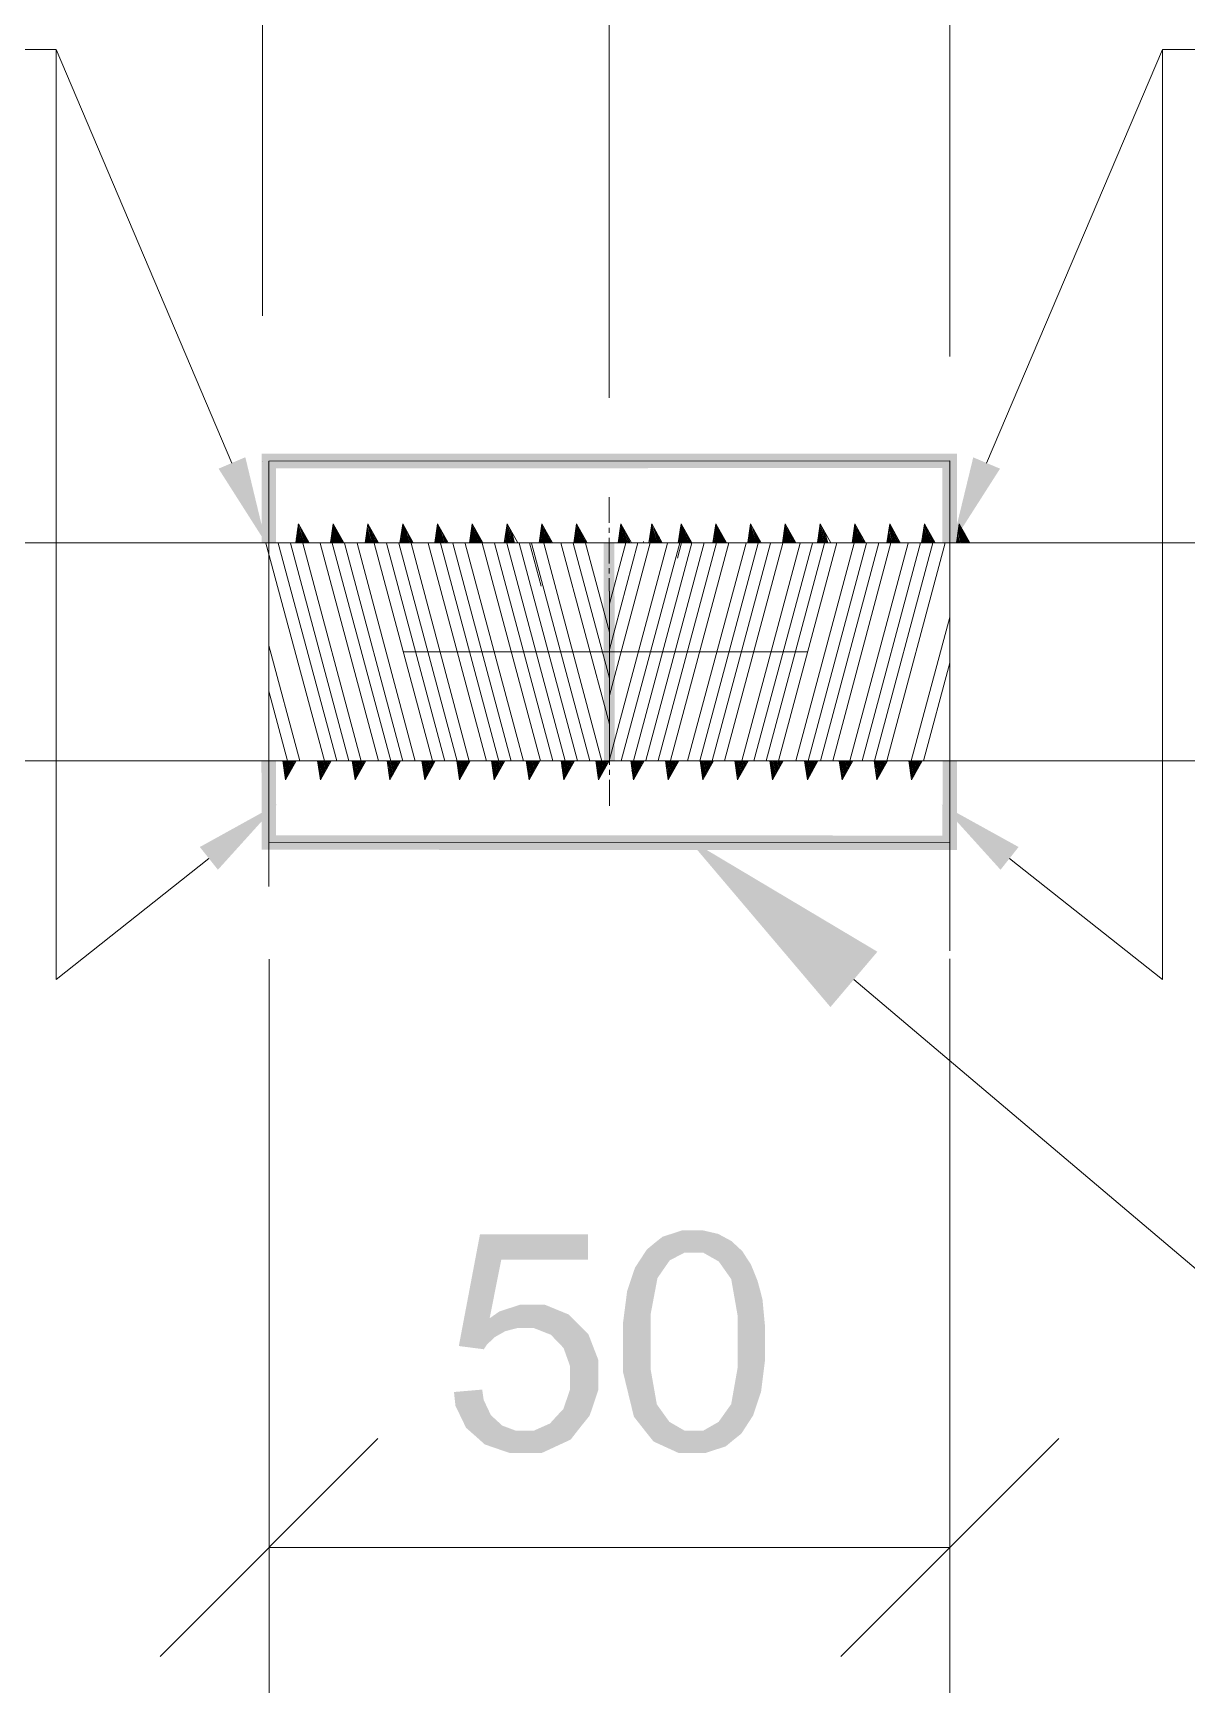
# Model space of a CAD drawing. Header units: millimetres. Extents: x 2 to 579, y 1 to 405.
# Drawn here: x 260.87 to 268.02, y 79.45 to 89.73 of the extents above; entities that cross this region are included whole.
import ezdxf

# ---------------------------------------------------------------- set-up
doc = ezdxf.new("R2010")
doc.units = ezdxf.units.MM
doc.linetypes.add('XKITLINE00', pattern=[0])
doc.layers.add('LinkedObject', color=7, linetype='Continuous', lineweight=0)

# ---------------------------------------------------------------- blocks, each defined once
blk = doc.blocks.new('*A4')
at = {"layer": 'LinkedObject'}
for color, points in [(4, [(266.591, 87.128), (262.372, 87.036), (262.282, 87.126)]), (4, [(266.501, 87.038), (262.372, 87.036), (266.591, 87.128)]), (4, [(266.591, 86.574), (266.501, 87.038), (266.591, 87.128)]), (6, [(262.015, 87.034), (262.181, 87.105), (262.309, 86.572)]), (4, [(262.282, 87.126), (262.372, 86.574), (262.282, 86.574)]), (4, [(262.372, 87.036), (262.372, 86.574), (262.282, 87.126)]), (4, [(266.501, 86.574), (266.501, 87.038), (266.591, 86.574)]), (6, [(266.692, 87.104), (266.858, 87.034), (266.563, 86.572)]), (4, [(264.401, 86.574), (264.471, 85.224), (264.404, 85.224)]), (4, [(264.468, 86.574), (264.471, 85.224), (264.401, 86.574)]), (4, [(262.281, 85.224), (262.372, 84.762), (262.282, 84.672)]), (4, [(262.371, 85.224), (262.372, 84.762), (262.281, 85.224)]), (4, [(266.501, 84.76), (266.502, 85.224), (266.591, 84.67)]), (4, [(266.591, 84.67), (266.502, 85.224), (266.592, 85.224)]), (6, [(262.011, 84.548), (261.899, 84.689), (262.378, 84.954)]), (6, [(266.973, 84.689), (266.861, 84.548), (266.494, 84.954)]), (4, [(262.372, 84.762), (266.501, 84.76), (262.282, 84.672)]), (4, [(262.282, 84.672), (266.501, 84.76), (266.591, 84.67)]), (1, [(266.098, 84.04), (265.807, 83.697), (264.922, 84.741)]), (7, [(264.888, 82.313), (264.903, 82.175), (264.766, 82.273)]), (7, [(264.961, 82.313), (264.903, 82.175), (264.888, 82.313)]), (7, [(264.903, 82.175), (264.961, 82.313), (264.96, 82.175)]), (7, [(264.961, 82.313), (265.018, 82.175), (264.96, 82.175)]), (7, [(265.111, 82.291), (264.961, 82.313), (265.016, 82.313)]), (7, [(265.152, 82.269), (264.961, 82.313), (265.111, 82.291)]), (7, [(265.115, 82.12), (264.961, 82.313), (265.152, 82.269)]), (7, [(265.018, 82.175), (264.961, 82.313), (265.115, 82.12)]), (7, [(263.767, 82.131), (263.504, 81.596), (263.635, 82.288)]), (7, [(264.305, 82.131), (263.635, 82.288), (264.305, 82.288)]), (7, [(263.767, 82.131), (263.635, 82.288), (264.305, 82.131)]), (7, [(264.669, 82.194), (264.777, 82.078), (264.596, 82.082)]), (7, [(264.811, 82.127), (264.669, 82.194), (264.717, 82.234)]), (7, [(264.777, 82.078), (264.669, 82.194), (264.811, 82.127)]), (7, [(264.766, 82.273), (264.903, 82.175), (264.717, 82.234)]), (7, [(264.717, 82.234), (264.903, 82.175), (264.811, 82.127)]), (7, [(265.152, 82.269), (265.153, 82.066), (265.115, 82.12)]), (7, [(265.193, 82.247), (265.153, 82.066), (265.152, 82.269)]), (7, [(265.261, 82.184), (265.153, 82.066), (265.193, 82.247)]), (7, [(263.695, 81.768), (263.504, 81.596), (263.767, 82.131)]), (7, [(265.287, 82.143), (265.153, 82.066), (265.261, 82.184)]), (7, [(265.287, 82.143), (265.192, 82.011), (265.153, 82.066)]), (7, [(265.314, 82.102), (265.192, 82.011), (265.287, 82.143)]), (7, [(265.355, 82.001), (265.192, 82.011), (265.314, 82.102)]), (7, [(264.735, 82.017), (264.522, 81.743), (264.571, 82.009)]), (7, [(264.692, 81.789), (264.522, 81.743), (264.735, 82.017)]), (7, [(264.571, 82.009), (264.522, 81.743), (264.547, 81.936)]), (7, [(264.596, 82.082), (264.777, 82.078), (264.571, 82.009)]), (7, [(264.571, 82.009), (264.777, 82.078), (264.735, 82.017)]), (7, [(265.371, 81.942), (265.231, 81.789), (265.192, 82.011)]), (7, [(265.371, 81.942), (265.192, 82.011), (265.355, 82.001)]), (7, [(265.386, 81.883), (265.231, 81.789), (265.371, 81.942)]), (7, [(265.401, 81.723), (265.231, 81.789), (265.386, 81.883)]), (7, [(263.883, 81.852), (263.695, 81.768), (263.755, 81.81)]), (7, [(263.865, 81.707), (263.695, 81.768), (263.883, 81.852)]), (7, [(263.865, 81.707), (263.883, 81.852), (263.905, 81.707)]), (7, [(263.905, 81.707), (263.883, 81.852), (263.97, 81.707)]), (7, [(263.949, 81.852), (263.97, 81.707), (263.883, 81.852)]), (7, [(264.186, 81.791), (263.949, 81.852), (264.037, 81.852)]), (7, [(264.074, 81.666), (263.949, 81.852), (264.186, 81.791)]), (7, [(263.97, 81.707), (263.949, 81.852), (264.074, 81.666)]), (7, [(264.074, 81.666), (264.186, 81.791), (264.114, 81.625)]), (7, [(264.114, 81.625), (264.186, 81.791), (264.153, 81.584)]), (7, [(264.247, 81.73), (264.153, 81.584), (264.186, 81.791)]), (7, [(264.522, 81.623), (264.692, 81.789), (264.692, 81.623)]), (7, [(264.522, 81.743), (264.692, 81.789), (264.522, 81.623)]), (7, [(265.401, 81.723), (265.231, 81.623), (265.231, 81.789)]), (7, [(263.504, 81.596), (263.695, 81.768), (263.792, 81.688)]), (7, [(263.76, 81.67), (263.504, 81.596), (263.792, 81.688)]), (7, [(263.792, 81.688), (263.695, 81.768), (263.865, 81.707)]), (7, [(264.153, 81.584), (264.247, 81.73), (264.193, 81.472)]), (7, [(264.193, 81.472), (264.247, 81.73), (264.368, 81.511)]), (7, [(264.368, 81.511), (264.247, 81.73), (264.307, 81.669)]), (7, [(265.401, 81.623), (265.231, 81.623), (265.401, 81.723)]), (7, [(263.728, 81.652), (263.504, 81.596), (263.76, 81.67)]), (7, [(263.678, 81.605), (263.504, 81.596), (263.728, 81.652)]), (7, [(263.504, 81.596), (263.678, 81.605), (263.659, 81.576)]), (7, [(264.692, 81.623), (264.522, 81.433), (264.522, 81.623)]), (7, [(264.692, 81.456), (264.522, 81.433), (264.692, 81.623)]), (7, [(265.401, 81.623), (265.231, 81.457), (265.231, 81.623)]), (7, [(265.401, 81.504), (265.231, 81.457), (265.401, 81.623)]), (7, [(264.193, 81.472), (264.368, 81.511), (264.193, 81.401)]), (7, [(264.193, 81.401), (264.368, 81.511), (264.193, 81.326)]), (7, [(264.368, 81.415), (264.193, 81.326), (264.368, 81.511)]), (7, [(265.192, 81.236), (265.401, 81.504), (265.352, 81.239)]), (7, [(265.231, 81.457), (265.401, 81.504), (265.192, 81.236)]), (7, [(265.352, 81.239), (265.401, 81.504), (265.377, 81.312)]), (7, [(264.152, 81.206), (264.368, 81.415), (264.261, 81.098)]), (7, [(264.193, 81.326), (264.368, 81.415), (264.152, 81.206)]), (7, [(264.261, 81.098), (264.368, 81.415), (264.315, 81.165)]), (7, [(264.315, 81.165), (264.368, 81.415), (264.368, 81.323)]), (7, [(264.692, 81.456), (264.655, 81.074), (264.522, 81.433)]), (7, [(264.522, 81.433), (264.655, 81.074), (264.589, 81.158)]), (7, [(264.731, 81.235), (264.655, 81.074), (264.692, 81.456)]), (7, [(263.658, 81.262), (263.474, 81.311), (263.649, 81.326)]), (7, [(263.474, 81.311), (263.607, 81.038), (263.483, 81.226)]), (7, [(263.658, 81.262), (263.607, 81.038), (263.474, 81.311)]), (7, [(263.483, 81.226), (263.607, 81.038), (263.549, 81.089)]), (7, [(263.703, 81.167), (263.607, 81.038), (263.658, 81.262)]), (7, [(263.607, 81.038), (263.703, 81.167), (263.665, 80.986)]), (7, [(263.738, 81.135), (263.665, 80.986), (263.703, 81.167)]), (7, [(264.11, 81.161), (264.261, 81.098), (264.069, 81.116)]), (7, [(264.152, 81.206), (264.261, 81.098), (264.11, 81.161)]), (7, [(264.655, 81.074), (264.731, 81.235), (264.77, 81.18)]), (7, [(264.809, 81.126), (264.655, 81.074), (264.77, 81.18)]), (7, [(265.153, 81.181), (265.255, 81.053), (265.114, 81.126)]), (7, [(265.352, 81.239), (265.153, 81.181), (265.192, 81.236)]), (7, [(265.328, 81.166), (265.153, 81.181), (265.352, 81.239)]), (7, [(265.255, 81.053), (265.153, 81.181), (265.328, 81.166)]), (7, [(263.773, 81.103), (263.665, 80.986), (263.738, 81.135)]), (7, [(263.773, 81.103), (263.907, 80.934), (263.665, 80.986)]), (7, [(263.858, 81.071), (263.907, 80.934), (263.773, 81.103)]), (7, [(263.908, 81.071), (263.907, 80.934), (263.858, 81.071)]), (7, [(263.907, 80.934), (264.261, 81.098), (264.02, 80.934)]), (7, [(263.968, 81.071), (264.261, 81.098), (263.907, 80.934)]), (7, [(263.968, 81.071), (263.907, 80.934), (263.908, 81.071)]), (7, [(264.069, 81.116), (264.261, 81.098), (263.968, 81.071)]), (7, [(264.02, 80.934), (264.261, 81.098), (264.197, 81.016)]), (7, [(264.809, 81.126), (264.961, 80.934), (264.655, 81.074)]), (7, [(264.655, 81.074), (264.961, 80.934), (264.711, 81.004)]), (7, [(264.904, 81.071), (264.961, 80.934), (264.809, 81.126)]), (7, [(264.961, 80.934), (264.904, 81.071), (264.961, 81.071)]), (7, [(264.961, 80.934), (265.018, 81.071), (265.035, 80.934)]), (7, [(265.018, 81.071), (264.961, 80.934), (264.961, 81.071)]), (7, [(265.206, 81.014), (265.018, 81.071), (265.114, 81.126)]), (7, [(265.158, 80.974), (265.018, 81.071), (265.206, 81.014)]), (7, [(265.035, 80.934), (265.018, 81.071), (265.158, 80.974)]), (7, [(265.114, 81.126), (265.255, 81.053), (265.206, 81.014)]), (7, [(263.665, 80.986), (263.907, 80.934), (263.816, 80.934)]), (7, [(264.711, 81.004), (264.961, 80.934), (264.864, 80.934)])]:
    blk.add_hatch(color=color, dxfattribs=at).paths.add_polyline_path(points, flags=17)
at = {"layer": 'LinkedObject', "color": 6, "linetype": 'XKITLINE00', "lineweight": 0}
for p, q in [((262.287, 87.981), (262.287, 96.661)), ((264.436, 87.474), (264.436, 96.661)), ((264.436, 87.758), (264.436, 96.661)), ((266.546, 87.729), (266.546, 96.661)), ((261.008, 89.633), (256.013, 89.633)), ((262.098, 87.069), (261.008, 89.633)), ((261.008, 83.867), (261.008, 89.633)), ((266.775, 87.069), (267.865, 89.632)), ((267.864, 83.867), (267.865, 89.632)), ((267.865, 89.632), (272.86, 89.632)), ((263.164, 85.899), (265.664, 85.899)), ((261.955, 84.618), (261.008, 83.867)), ((266.917, 84.618), (267.864, 83.867)), ((262.328, 83.994), (262.328, 79.447)), ((266.547, 83.996), (266.547, 79.447)), ((263.003, 81.022), (261.653, 79.672)), ((265.872, 79.672), (267.222, 81.022)), ((262.328, 80.347), (266.547, 80.347))]:
    blk.add_line(p, q, dxfattribs=at)
at = {"layer": 'LinkedObject', "color": 7, "linetype": 'XKITLINE00', "lineweight": 0}
for p, q in [((262.287, 87.081), (262.287, 87.081)), ((264.436, 86.858), (264.436, 86.858)), ((266.546, 86.829), (266.546, 86.829)), ((249.87, 86.574), (279.005, 86.574)), ((264.436, 86.574), (264.436, 86.574)), ((279.005, 85.224), (249.87, 85.224)), ((262.328, 84.894), (262.328, 84.894)), ((266.547, 84.896), (266.547, 84.896)), ((266.547, 80.347), (266.547, 80.347))]:
    blk.add_line(p, q, dxfattribs=at)
at = {"layer": 'LinkedObject', "color": 4, "linetype": 'XKITLINE00', "lineweight": 0}
for p, q in [((262.327, 87.081), (266.546, 87.083)), ((262.327, 86.574), (262.327, 87.081)), ((266.547, 86.574), (266.546, 87.083)), ((266.546, 87.083), (266.546, 84.046)), ((262.327, 86.934), (262.327, 84.445)), ((264.437, 86.196), (264.437, 85.224)), ((262.327, 85.224), (262.327, 84.717)), ((266.547, 85.225), (266.546, 84.715)), ((262.327, 84.717), (266.546, 84.715))]:
    blk.add_line(p, q, dxfattribs=at)
at = {"layer": 'LinkedObject', "color": 9, "linetype": 'XKITLINE00', "lineweight": 0}
for p, q in [((264.436, 86.698), (264.436, 86.858)), ((264.436, 86.636), (264.436, 86.667)), ((264.436, 86.448), (264.436, 86.605)), ((264.436, 86.446), (264.436, 86.574)), ((264.436, 86.386), (264.436, 86.417)), ((264.436, 86.384), (264.436, 86.415)), ((264.437, 86.196), (264.436, 86.352)), ((264.437, 86.198), (264.436, 86.355)), ((264.437, 86.136), (264.437, 86.167)), ((264.437, 86.134), (264.437, 86.165)), ((264.437, 85.948), (264.437, 86.105)), ((264.437, 85.946), (264.437, 86.102)), ((264.437, 85.886), (264.437, 85.917)), ((264.437, 85.884), (264.437, 85.915)), ((264.437, 85.698), (264.437, 85.855)), ((264.437, 85.696), (264.437, 85.852)), ((264.437, 85.636), (264.437, 85.667)), ((264.437, 85.634), (264.437, 85.665)), ((264.437, 85.448), (264.437, 85.605)), ((264.437, 85.446), (264.437, 85.602)), ((264.437, 85.386), (264.437, 85.417)), ((264.437, 85.384), (264.437, 85.415)), ((264.437, 85.198), (264.437, 85.355)), ((264.437, 85.224), (264.437, 85.352)), ((264.437, 85.136), (264.437, 85.167)), ((264.437, 84.945), (264.437, 85.105))]:
    blk.add_line(p, q, dxfattribs=at)
at = {"layer": 'LinkedObject', "color": 1, "linetype": 'XKITLINE00', "lineweight": 0}
for p, q in [((262.51, 86.692), (262.493, 86.574)), ((262.499, 86.618), (262.511, 86.574)), ((262.5, 86.625), (262.514, 86.574)), ((262.502, 86.639), (262.52, 86.574)), ((262.503, 86.647), (262.523, 86.574)), ((262.505, 86.661), (262.529, 86.574)), ((262.506, 86.668), (262.532, 86.574)), ((262.508, 86.683), (262.538, 86.574)), ((262.509, 86.69), (262.541, 86.574)), ((262.576, 86.574), (262.51, 86.692)), ((262.52, 86.674), (262.547, 86.574)), ((262.526, 86.664), (262.55, 86.574)), ((262.537, 86.643), (262.556, 86.574)), ((262.543, 86.632), (262.559, 86.574)), ((262.725, 86.692), (262.708, 86.574)), ((262.715, 86.618), (262.726, 86.574)), ((262.716, 86.625), (262.729, 86.574)), ((262.718, 86.64), (262.735, 86.574)), ((262.719, 86.647), (262.738, 86.574)), ((262.721, 86.662), (262.744, 86.574)), ((262.722, 86.669), (262.747, 86.574)), ((262.724, 86.683), (262.753, 86.574)), ((262.791, 86.574), (262.725, 86.692)), ((262.725, 86.69), (262.756, 86.574)), ((262.736, 86.673), (262.762, 86.574)), ((262.741, 86.663), (262.765, 86.574)), ((262.753, 86.642), (262.771, 86.574)), ((262.759, 86.632), (262.774, 86.574)), ((262.941, 86.692), (262.924, 86.574)), ((262.93, 86.618), (262.942, 86.574)), ((262.931, 86.626), (262.945, 86.574)), ((262.933, 86.64), (262.951, 86.574)), ((262.934, 86.647), (262.954, 86.574)), ((262.936, 86.662), (262.96, 86.574)), ((262.937, 86.669), (262.963, 86.574)), ((262.94, 86.684), (262.969, 86.574)), ((263.007, 86.574), (262.941, 86.692)), ((262.941, 86.691), (262.972, 86.574)), ((262.951, 86.673), (262.978, 86.574)), ((262.957, 86.663), (262.981, 86.574)), ((262.969, 86.642), (262.987, 86.574)), ((262.974, 86.632), (262.99, 86.574)), ((263.156, 86.692), (263.139, 86.574)), ((263.146, 86.619), (263.158, 86.574)), ((263.147, 86.626), (263.161, 86.574)), ((263.149, 86.64), (263.167, 86.574)), ((263.15, 86.648), (263.17, 86.574)), ((263.152, 86.662), (263.176, 86.574)), ((263.153, 86.669), (263.179, 86.574)), ((263.155, 86.684), (263.185, 86.574)), ((263.222, 86.574), (263.156, 86.692)), ((263.156, 86.691), (263.188, 86.574)), ((263.167, 86.673), (263.194, 86.574)), ((263.173, 86.662), (263.197, 86.574)), ((263.185, 86.641), (263.203, 86.574)), ((263.19, 86.631), (263.206, 86.574)), ((263.372, 86.692), (263.355, 86.574)), ((263.361, 86.619), (263.373, 86.574)), ((263.362, 86.626), (263.376, 86.574)), ((263.364, 86.641), (263.382, 86.574)), ((263.366, 86.648), (263.385, 86.574)), ((263.368, 86.662), (263.391, 86.574)), ((263.369, 86.67), (263.394, 86.574)), ((263.371, 86.684), (263.4, 86.574)), ((263.438, 86.574), (263.372, 86.692)), ((263.372, 86.691), (263.403, 86.574)), ((263.383, 86.672), (263.409, 86.574)), ((263.389, 86.662), (263.412, 86.574)), ((263.4, 86.641), (263.418, 86.574)), ((263.406, 86.631), (263.421, 86.574)), ((263.587, 86.692), (263.57, 86.574)), ((263.577, 86.619), (263.589, 86.574)), ((263.578, 86.627), (263.592, 86.574)), ((263.58, 86.641), (263.598, 86.574)), ((263.581, 86.648), (263.601, 86.574)), ((263.583, 86.663), (263.607, 86.574)), ((263.584, 86.67), (263.61, 86.574)), ((263.586, 86.684), (263.616, 86.574)), ((263.587, 86.692), (263.619, 86.574)), ((263.653, 86.574), (263.587, 86.692)), ((263.599, 86.672), (263.625, 86.574)), ((263.605, 86.661), (263.628, 86.574)), ((263.616, 86.641), (263.634, 86.574)), ((263.622, 86.63), (263.637, 86.574)), ((263.803, 86.692), (263.786, 86.574)), ((263.792, 86.62), (263.805, 86.574)), ((263.794, 86.627), (263.808, 86.574)), ((263.796, 86.641), (263.814, 86.574)), ((263.797, 86.649), (263.817, 86.574)), ((263.799, 86.663), (263.823, 86.574)), ((263.8, 86.67), (263.826, 86.574)), ((263.802, 86.685), (263.832, 86.574)), ((263.803, 86.692), (263.835, 86.574)), ((263.869, 86.574), (263.803, 86.692)), ((263.815, 86.671), (263.841, 86.574)), ((263.82, 86.661), (263.844, 86.574)), ((263.832, 86.64), (263.85, 86.574)), ((264.019, 86.692), (264.001, 86.574)), ((264.008, 86.617), (264.019, 86.574)), ((264.009, 86.624), (264.022, 86.574)), ((264.011, 86.639), (264.028, 86.574)), ((264.012, 86.646), (264.031, 86.574)), ((264.014, 86.661), (264.037, 86.574)), ((264.015, 86.668), (264.04, 86.574)), ((264.017, 86.682), (264.046, 86.574)), ((264.018, 86.69), (264.049, 86.574)), ((264.084, 86.574), (264.019, 86.692)), ((264.028, 86.675), (264.055, 86.574)), ((264.034, 86.664), (264.058, 86.574)), ((264.046, 86.644), (264.064, 86.574)), ((264.051, 86.633), (264.067, 86.574)), ((264.234, 86.692), (264.217, 86.574)), ((264.223, 86.617), (264.235, 86.574)), ((264.224, 86.625), (264.238, 86.574)), ((264.226, 86.639), (264.244, 86.574)), ((264.228, 86.646), (264.247, 86.574)), ((264.23, 86.661), (264.253, 86.574)), ((264.231, 86.668), (264.256, 86.574)), ((264.233, 86.683), (264.262, 86.574)), ((264.3, 86.574), (264.234, 86.692)), ((264.234, 86.69), (264.265, 86.574)), ((264.244, 86.674), (264.271, 86.574)), ((264.25, 86.664), (264.274, 86.574)), ((264.261, 86.643), (264.28, 86.574)), ((264.267, 86.633), (264.283, 86.574)), ((264.509, 86.692), (264.491, 86.574)), ((264.498, 86.618), (264.51, 86.574)), ((264.499, 86.625), (264.513, 86.574)), ((264.501, 86.639), (264.519, 86.574)), ((264.502, 86.647), (264.521, 86.574)), ((264.504, 86.661), (264.527, 86.574)), ((264.505, 86.668), (264.53, 86.574)), ((264.507, 86.683), (264.536, 86.574)), ((264.508, 86.69), (264.539, 86.574)), ((264.574, 86.574), (264.509, 86.692)), ((264.519, 86.674), (264.545, 86.574)), ((264.524, 86.663), (264.548, 86.574)), ((264.536, 86.643), (264.554, 86.574)), ((264.542, 86.632), (264.557, 86.574)), ((264.7, 86.692), (264.682, 86.574)), ((264.689, 86.618), (264.701, 86.574)), ((264.69, 86.625), (264.704, 86.574)), ((264.692, 86.64), (264.71, 86.574)), ((264.693, 86.647), (264.713, 86.574)), ((264.695, 86.661), (264.719, 86.574)), ((264.696, 86.669), (264.722, 86.574)), ((264.698, 86.683), (264.728, 86.574)), ((264.699, 86.69), (264.731, 86.574)), ((264.765, 86.574), (264.7, 86.692)), ((264.71, 86.673), (264.737, 86.574)), ((264.716, 86.663), (264.74, 86.574)), ((264.727, 86.642), (264.746, 86.574)), ((264.733, 86.632), (264.749, 86.574)), ((264.881, 86.692), (264.864, 86.574)), ((264.87, 86.618), (264.882, 86.574)), ((264.871, 86.626), (264.885, 86.574)), ((264.873, 86.64), (264.891, 86.574)), ((264.874, 86.647), (264.894, 86.574)), ((264.876, 86.662), (264.9, 86.574)), ((264.877, 86.669), (264.903, 86.574)), ((264.88, 86.684), (264.909, 86.574)), ((264.947, 86.574), (264.881, 86.692)), ((264.881, 86.691), (264.912, 86.574)), ((264.891, 86.673), (264.918, 86.574)), ((264.897, 86.663), (264.921, 86.574)), ((264.909, 86.642), (264.927, 86.574)), ((264.914, 86.632), (264.93, 86.574)), ((265.096, 86.692), (265.079, 86.574)), ((265.086, 86.619), (265.098, 86.574)), ((265.087, 86.626), (265.101, 86.574)), ((265.089, 86.64), (265.107, 86.574)), ((265.09, 86.648), (265.11, 86.574)), ((265.092, 86.662), (265.116, 86.574)), ((265.093, 86.669), (265.119, 86.574)), ((265.095, 86.684), (265.125, 86.574)), ((265.162, 86.574), (265.096, 86.692)), ((265.096, 86.691), (265.128, 86.574)), ((265.107, 86.673), (265.134, 86.574)), ((265.113, 86.662), (265.137, 86.574)), ((265.124, 86.641), (265.143, 86.574)), ((265.13, 86.631), (265.146, 86.574)), ((265.312, 86.692), (265.295, 86.574)), ((265.301, 86.619), (265.313, 86.574)), ((265.302, 86.626), (265.316, 86.574)), ((265.304, 86.641), (265.322, 86.574)), ((265.305, 86.648), (265.325, 86.574)), ((265.308, 86.662), (265.331, 86.574)), ((265.309, 86.67), (265.334, 86.574)), ((265.311, 86.684), (265.34, 86.574)), ((265.378, 86.574), (265.312, 86.692)), ((265.312, 86.691), (265.343, 86.574)), ((265.323, 86.672), (265.349, 86.574)), ((265.329, 86.662), (265.352, 86.574)), ((265.34, 86.641), (265.358, 86.574)), ((265.346, 86.631), (265.361, 86.574)), ((265.527, 86.692), (265.51, 86.574)), ((265.517, 86.619), (265.529, 86.574)), ((265.518, 86.627), (265.532, 86.574)), ((265.52, 86.641), (265.538, 86.574)), ((265.521, 86.648), (265.541, 86.574)), ((265.523, 86.663), (265.547, 86.574)), ((265.524, 86.67), (265.55, 86.574)), ((265.526, 86.684), (265.556, 86.574)), ((265.527, 86.692), (265.559, 86.574)), ((265.593, 86.574), (265.527, 86.692)), ((265.539, 86.672), (265.565, 86.574)), ((265.545, 86.661), (265.568, 86.574)), ((265.556, 86.641), (265.574, 86.574)), ((265.562, 86.63), (265.577, 86.574)), ((265.743, 86.692), (265.726, 86.574)), ((265.732, 86.62), (265.745, 86.574)), ((265.733, 86.627), (265.748, 86.574)), ((265.736, 86.641), (265.754, 86.574)), ((265.737, 86.649), (265.757, 86.574)), ((265.739, 86.663), (265.763, 86.574)), ((265.74, 86.67), (265.766, 86.574)), ((265.742, 86.685), (265.772, 86.574)), ((265.743, 86.692), (265.775, 86.574)), ((265.809, 86.574), (265.743, 86.692)), ((265.755, 86.671), (265.781, 86.574)), ((265.76, 86.661), (265.784, 86.574)), ((265.772, 86.64), (265.79, 86.574)), ((265.959, 86.692), (265.941, 86.574)), ((265.948, 86.617), (265.959, 86.574)), ((265.949, 86.624), (265.962, 86.574)), ((265.951, 86.639), (265.968, 86.574)), ((265.952, 86.646), (265.971, 86.574)), ((265.954, 86.661), (265.977, 86.574)), ((265.955, 86.668), (265.98, 86.574)), ((265.957, 86.682), (265.986, 86.574)), ((265.958, 86.69), (265.989, 86.574)), ((266.024, 86.574), (265.959, 86.692)), ((265.968, 86.675), (265.995, 86.574)), ((265.974, 86.664), (265.998, 86.574)), ((265.985, 86.644), (266.004, 86.574)), ((265.991, 86.633), (266.007, 86.574)), ((266.174, 86.692), (266.157, 86.574)), ((266.163, 86.617), (266.175, 86.574)), ((266.164, 86.625), (266.178, 86.574)), ((266.166, 86.639), (266.184, 86.574)), ((266.167, 86.646), (266.187, 86.574)), ((266.17, 86.661), (266.193, 86.574)), ((266.171, 86.668), (266.196, 86.574)), ((266.173, 86.683), (266.202, 86.574)), ((266.24, 86.574), (266.174, 86.692)), ((266.174, 86.69), (266.205, 86.574)), ((266.184, 86.674), (266.211, 86.574)), ((266.19, 86.664), (266.214, 86.574)), ((266.201, 86.643), (266.22, 86.574)), ((266.207, 86.633), (266.223, 86.574)), ((266.39, 86.692), (266.372, 86.574)), ((266.379, 86.618), (266.391, 86.574)), ((266.38, 86.625), (266.394, 86.574)), ((266.382, 86.639), (266.4, 86.574)), ((266.383, 86.647), (266.403, 86.574)), ((266.385, 86.661), (266.409, 86.574)), ((266.386, 86.668), (266.412, 86.574)), ((266.388, 86.683), (266.418, 86.574)), ((266.389, 86.69), (266.421, 86.574)), ((266.455, 86.574), (266.39, 86.692)), ((266.4, 86.674), (266.427, 86.574)), ((266.405, 86.664), (266.43, 86.574)), ((266.417, 86.643), (266.435, 86.574)), ((266.423, 86.632), (266.438, 86.574)), ((266.605, 86.692), (266.588, 86.574)), ((266.594, 86.618), (266.606, 86.574)), ((266.595, 86.625), (266.609, 86.574)), ((266.598, 86.64), (266.615, 86.574)), ((266.599, 86.647), (266.618, 86.574)), ((266.601, 86.662), (266.624, 86.574)), ((266.602, 86.669), (266.627, 86.574)), ((266.604, 86.683), (266.633, 86.574)), ((266.671, 86.574), (266.605, 86.692)), ((266.605, 86.69), (266.636, 86.574)), ((266.616, 86.673), (266.642, 86.574)), ((266.621, 86.663), (266.645, 86.574)), ((266.633, 86.642), (266.651, 86.574)), ((266.639, 86.632), (266.654, 86.574)), ((262.309, 86.572), (262.671, 85.223)), ((262.385, 86.572), (262.747, 85.223)), ((262.461, 86.572), (262.823, 85.223)), ((262.493, 86.574), (262.493, 86.574)), ((262.494, 86.582), (262.496, 86.574)), ((262.496, 86.596), (262.502, 86.574)), ((262.497, 86.603), (262.505, 86.574)), ((262.538, 86.572), (262.899, 85.222)), ((262.554, 86.612), (262.565, 86.574)), ((262.56, 86.601), (262.568, 86.574)), ((262.572, 86.581), (262.574, 86.574)), ((262.644, 86.572), (263.006, 85.223)), ((262.708, 86.575), (262.708, 86.574)), ((262.709, 86.582), (262.711, 86.574)), ((262.711, 86.596), (262.717, 86.574)), ((262.712, 86.604), (262.72, 86.574)), ((262.72, 86.572), (263.082, 85.223)), ((262.77, 86.611), (262.78, 86.574)), ((262.776, 86.601), (262.783, 86.574)), ((262.788, 86.58), (262.789, 86.574)), ((262.796, 86.572), (263.158, 85.222)), ((262.873, 86.572), (263.234, 85.222)), ((262.924, 86.575), (262.924, 86.574)), ((262.925, 86.582), (262.927, 86.574)), ((262.927, 86.597), (262.933, 86.574)), ((262.928, 86.604), (262.936, 86.574)), ((262.979, 86.572), (263.341, 85.223)), ((262.986, 86.611), (262.996, 86.574)), ((262.992, 86.601), (262.999, 86.574)), ((263.003, 86.58), (263.005, 86.574)), ((263.055, 86.572), (263.417, 85.222)), ((263.132, 86.572), (263.493, 85.222)), ((263.139, 86.575), (263.14, 86.574)), ((263.14, 86.582), (263.143, 86.574)), ((263.143, 86.597), (263.149, 86.574)), ((263.144, 86.604), (263.152, 86.574)), ((263.202, 86.61), (263.212, 86.574)), ((263.208, 86.6), (263.215, 86.574)), ((263.208, 86.572), (263.569, 85.222)), ((263.219, 86.579), (263.221, 86.574)), ((263.314, 86.572), (263.676, 85.222)), ((263.355, 86.576), (263.355, 86.574)), ((263.356, 86.583), (263.358, 86.574)), ((263.358, 86.597), (263.364, 86.574)), ((263.359, 86.605), (263.367, 86.574)), ((263.391, 86.572), (263.752, 85.222)), ((263.418, 86.61), (263.427, 86.574)), ((263.423, 86.6), (263.43, 86.574)), ((263.435, 86.579), (263.436, 86.574)), ((263.467, 86.572), (263.828, 85.222)), ((263.543, 86.571), (263.904, 85.222)), ((263.571, 86.576), (263.571, 86.574)), ((263.572, 86.583), (263.574, 86.574)), ((263.574, 86.598), (263.58, 86.574)), ((263.575, 86.605), (263.583, 86.574)), ((263.633, 86.61), (263.643, 86.574)), ((263.639, 86.599), (263.646, 86.574)), ((263.649, 86.573), (264.011, 85.223)), ((263.651, 86.578), (263.652, 86.574)), ((263.725, 86.573), (264.087, 85.223)), ((263.786, 86.576), (263.787, 86.574)), ((263.787, 86.583), (263.79, 86.574)), ((263.789, 86.598), (263.796, 86.574)), ((263.79, 86.605), (263.799, 86.574)), ((263.801, 86.573), (264.163, 85.223)), ((263.878, 86.572), (264.239, 85.223)), ((263.943, 86.574), (264.015, 86.306)), ((263.954, 86.572), (264.315, 85.223)), ((264.002, 86.581), (264.004, 86.574)), ((264.005, 86.595), (264.01, 86.574)), ((264.006, 86.603), (264.013, 86.574)), ((264.03, 86.572), (264.391, 85.222)), ((264.063, 86.613), (264.073, 86.574)), ((264.069, 86.602), (264.076, 86.574)), ((264.08, 86.582), (264.082, 86.574)), ((264.136, 86.574), (264.437, 85.451)), ((264.212, 86.573), (264.437, 85.736)), ((264.217, 86.574), (264.217, 86.574)), ((264.218, 86.581), (264.22, 86.574)), ((264.22, 86.596), (264.226, 86.574)), ((264.221, 86.603), (264.229, 86.574)), ((264.279, 86.612), (264.289, 86.574)), ((264.284, 86.602), (264.292, 86.574)), ((264.288, 86.573), (264.437, 86.02)), ((264.296, 86.581), (264.298, 86.574)), ((264.433, 86.574), (264.433, 86.574)), ((264.797, 86.573), (264.435, 85.224)), ((264.436, 86.574), (264.436, 86.574)), ((264.69, 86.575), (264.437, 85.629)), ((264.614, 86.575), (264.437, 85.913)), ((264.538, 86.575), (264.437, 86.196)), ((264.494, 86.596), (264.5, 86.574)), ((264.496, 86.603), (264.504, 86.574)), ((264.5, 86.601), (264.508, 86.574)), ((264.873, 86.574), (264.511, 85.224)), ((264.512, 86.581), (264.514, 86.574)), ((264.553, 86.612), (264.563, 86.574)), ((264.949, 86.574), (264.587, 85.224)), ((264.648, 86.575), (264.648, 86.574)), ((264.649, 86.582), (264.651, 86.574)), ((265.025, 86.574), (264.663, 85.225)), ((264.686, 86.596), (264.692, 86.574)), ((264.687, 86.604), (264.695, 86.574)), ((264.728, 86.58), (264.729, 86.574)), ((265.101, 86.574), (264.74, 85.225)), ((264.745, 86.611), (264.755, 86.574)), ((264.75, 86.601), (264.758, 86.574)), ((265.177, 86.575), (264.816, 85.225)), ((264.884, 86.574), (264.859, 86.479)), ((264.864, 86.575), (264.864, 86.574)), ((264.865, 86.582), (264.867, 86.574)), ((264.867, 86.597), (264.873, 86.574)), ((264.868, 86.604), (264.876, 86.574)), ((265.284, 86.573), (264.922, 85.223)), ((264.926, 86.611), (264.936, 86.574)), ((264.932, 86.6), (264.939, 86.574)), ((264.943, 86.58), (264.945, 86.574)), ((265.36, 86.573), (264.998, 85.223)), ((265.436, 86.573), (265.074, 85.224)), ((265.079, 86.575), (265.08, 86.574)), ((265.08, 86.582), (265.083, 86.574)), ((265.082, 86.597), (265.089, 86.574)), ((265.084, 86.604), (265.092, 86.574)), ((265.142, 86.61), (265.152, 86.574)), ((265.148, 86.6), (265.155, 86.574)), ((265.512, 86.573), (265.15, 85.224)), ((265.159, 86.579), (265.161, 86.574)), ((265.619, 86.573), (265.257, 85.223)), ((265.295, 86.576), (265.295, 86.574)), ((265.296, 86.583), (265.298, 86.574)), ((265.298, 86.597), (265.304, 86.574)), ((265.299, 86.604), (265.307, 86.574)), ((265.695, 86.573), (265.333, 85.224)), ((265.358, 86.61), (265.367, 86.574)), ((265.363, 86.6), (265.37, 86.574)), ((265.375, 86.579), (265.376, 86.574)), ((265.771, 86.573), (265.409, 85.224)), ((265.847, 86.574), (265.486, 85.224)), ((265.511, 86.576), (265.511, 86.574)), ((265.512, 86.583), (265.514, 86.574)), ((265.514, 86.598), (265.52, 86.574)), ((265.515, 86.605), (265.523, 86.574)), ((265.573, 86.61), (265.583, 86.574)), ((265.579, 86.599), (265.586, 86.574)), ((265.591, 86.578), (265.592, 86.574)), ((265.954, 86.573), (265.592, 85.224)), ((265.726, 86.576), (265.727, 86.574)), ((265.727, 86.583), (265.73, 86.574)), ((265.729, 86.598), (265.736, 86.574)), ((265.73, 86.605), (265.739, 86.574)), ((266.106, 86.574), (265.745, 85.224)), ((266.182, 86.574), (265.821, 85.224)), ((266.289, 86.573), (265.927, 85.224)), ((265.942, 86.581), (265.944, 86.574)), ((265.944, 86.595), (265.95, 86.574)), ((265.946, 86.603), (265.953, 86.574)), ((266.003, 86.613), (266.013, 86.574)), ((266.365, 86.574), (266.003, 85.224)), ((266.009, 86.602), (266.016, 86.574)), ((266.02, 86.582), (266.022, 86.574)), ((266.441, 86.574), (266.08, 85.224)), ((266.517, 86.574), (266.156, 85.224)), ((266.157, 86.574), (266.157, 86.574)), ((266.158, 86.581), (266.16, 86.574)), ((266.16, 86.596), (266.166, 86.574)), ((266.161, 86.603), (266.169, 86.574)), ((266.219, 86.612), (266.229, 86.574)), ((266.224, 86.602), (266.232, 86.574)), ((266.236, 86.581), (266.238, 86.574)), ((266.372, 86.574), (266.373, 86.574)), ((266.374, 86.582), (266.376, 86.574)), ((266.376, 86.596), (266.382, 86.574)), ((266.377, 86.603), (266.385, 86.574)), ((266.434, 86.612), (266.444, 86.574)), ((266.44, 86.601), (266.447, 86.574)), ((266.452, 86.581), (266.453, 86.574)), ((266.588, 86.575), (266.588, 86.574)), ((266.589, 86.582), (266.591, 86.574)), ((266.591, 86.596), (266.597, 86.574)), ((266.592, 86.604), (266.6, 86.574)), ((266.65, 86.611), (266.66, 86.574)), ((266.656, 86.601), (266.663, 86.574)), ((266.667, 86.58), (266.669, 86.574)), ((266.546, 86.114), (266.308, 85.224)), ((262.327, 85.938), (262.519, 85.223)), ((266.546, 85.83), (266.384, 85.224)), ((262.327, 85.654), (262.443, 85.223)), ((262.43, 85.106), (262.413, 85.224)), ((262.415, 85.224), (262.441, 85.125)), ((262.418, 85.224), (262.443, 85.129)), ((262.419, 85.187), (262.437, 85.118)), ((262.423, 85.224), (262.447, 85.136)), ((262.426, 85.224), (262.449, 85.14)), ((262.496, 85.224), (262.43, 85.106)), ((262.432, 85.224), (262.453, 85.147)), ((262.435, 85.224), (262.455, 85.151)), ((262.441, 85.224), (262.459, 85.158)), ((262.444, 85.224), (262.461, 85.162)), ((262.45, 85.224), (262.465, 85.169)), ((262.453, 85.224), (262.467, 85.173)), ((262.459, 85.224), (262.471, 85.18)), ((262.462, 85.224), (262.473, 85.184)), ((262.468, 85.224), (262.477, 85.191)), ((262.471, 85.224), (262.479, 85.194)), ((262.477, 85.224), (262.483, 85.202)), ((262.48, 85.224), (262.486, 85.205)), ((262.486, 85.224), (262.49, 85.213)), ((262.489, 85.224), (262.492, 85.216)), ((262.495, 85.224), (262.496, 85.223)), ((262.646, 85.106), (262.629, 85.224)), ((262.63, 85.224), (262.657, 85.126)), ((262.633, 85.224), (262.659, 85.129)), ((262.634, 85.188), (262.653, 85.118)), ((262.639, 85.224), (262.663, 85.137)), ((262.642, 85.224), (262.665, 85.14)), ((262.712, 85.224), (262.646, 85.106)), ((262.648, 85.224), (262.669, 85.147)), ((262.651, 85.224), (262.671, 85.151)), ((262.657, 85.224), (262.675, 85.158)), ((262.66, 85.224), (262.677, 85.162)), ((262.666, 85.224), (262.681, 85.169)), ((262.669, 85.224), (262.683, 85.173)), ((262.675, 85.224), (262.687, 85.18)), ((262.678, 85.224), (262.689, 85.184)), ((262.684, 85.224), (262.693, 85.191)), ((262.687, 85.224), (262.695, 85.195)), ((262.693, 85.224), (262.699, 85.202)), ((262.696, 85.224), (262.701, 85.205)), ((262.702, 85.224), (262.705, 85.213)), ((262.705, 85.224), (262.707, 85.216)), ((262.711, 85.224), (262.711, 85.224)), ((262.861, 85.106), (262.844, 85.224)), ((262.846, 85.224), (262.872, 85.126)), ((262.849, 85.224), (262.874, 85.129)), ((262.849, 85.189), (262.868, 85.119)), ((262.855, 85.224), (262.878, 85.137)), ((262.858, 85.224), (262.88, 85.14)), ((262.927, 85.224), (262.861, 85.106)), ((262.864, 85.224), (262.884, 85.148)), ((262.867, 85.224), (262.886, 85.151)), ((262.873, 85.224), (262.89, 85.158)), ((262.876, 85.224), (262.893, 85.162)), ((262.882, 85.224), (262.897, 85.169)), ((262.885, 85.224), (262.899, 85.173)), ((262.891, 85.224), (262.903, 85.18)), ((262.894, 85.224), (262.905, 85.184)), ((262.9, 85.224), (262.909, 85.191)), ((262.903, 85.224), (262.911, 85.195)), ((262.909, 85.224), (262.915, 85.202)), ((262.912, 85.224), (262.917, 85.206)), ((262.918, 85.224), (262.921, 85.213)), ((262.921, 85.224), (262.923, 85.217)), ((262.927, 85.224), (262.927, 85.224)), ((263.077, 85.106), (263.06, 85.224)), ((263.062, 85.224), (263.088, 85.126)), ((263.065, 85.224), (263.09, 85.13)), ((263.065, 85.19), (263.084, 85.119)), ((263.071, 85.224), (263.094, 85.137)), ((263.074, 85.224), (263.096, 85.14)), ((263.143, 85.224), (263.077, 85.106)), ((263.08, 85.224), (263.1, 85.148)), ((263.083, 85.224), (263.102, 85.151)), ((263.088, 85.224), (263.106, 85.159)), ((263.091, 85.224), (263.108, 85.162)), ((263.097, 85.224), (263.112, 85.17)), ((263.1, 85.224), (263.114, 85.173)), ((263.106, 85.224), (263.118, 85.18)), ((263.109, 85.224), (263.12, 85.184)), ((263.115, 85.224), (263.124, 85.191)), ((263.118, 85.224), (263.126, 85.195)), ((263.124, 85.224), (263.13, 85.202)), ((263.127, 85.224), (263.132, 85.206)), ((263.133, 85.224), (263.136, 85.213)), ((263.136, 85.224), (263.138, 85.217)), ((263.142, 85.224), (263.143, 85.224)), ((263.293, 85.106), (263.275, 85.224)), ((263.277, 85.224), (263.304, 85.126)), ((263.28, 85.224), (263.306, 85.13)), ((263.28, 85.191), (263.299, 85.119)), ((263.286, 85.224), (263.31, 85.137)), ((263.289, 85.224), (263.312, 85.141)), ((263.358, 85.224), (263.293, 85.106)), ((263.295, 85.224), (263.316, 85.148)), ((263.298, 85.224), (263.318, 85.152)), ((263.304, 85.224), (263.322, 85.159)), ((263.307, 85.224), (263.324, 85.162)), ((263.313, 85.224), (263.328, 85.17)), ((263.316, 85.224), (263.33, 85.173)), ((263.322, 85.224), (263.334, 85.181)), ((263.325, 85.224), (263.336, 85.184)), ((263.331, 85.224), (263.34, 85.191)), ((263.334, 85.224), (263.342, 85.195)), ((263.34, 85.224), (263.346, 85.202)), ((263.343, 85.224), (263.348, 85.206)), ((263.349, 85.224), (263.352, 85.213)), ((263.352, 85.224), (263.354, 85.217)), ((263.358, 85.224), (263.358, 85.224)), ((263.508, 85.106), (263.491, 85.224)), ((263.493, 85.224), (263.519, 85.126)), ((263.496, 85.224), (263.521, 85.13)), ((263.496, 85.192), (263.515, 85.119)), ((263.502, 85.224), (263.525, 85.137)), ((263.505, 85.224), (263.527, 85.141)), ((263.574, 85.224), (263.508, 85.106)), ((263.511, 85.224), (263.531, 85.148)), ((263.514, 85.224), (263.533, 85.152)), ((263.52, 85.224), (263.537, 85.159)), ((263.523, 85.224), (263.539, 85.163)), ((263.529, 85.224), (263.543, 85.17)), ((263.532, 85.224), (263.545, 85.173)), ((263.538, 85.224), (263.55, 85.181)), ((263.541, 85.224), (263.552, 85.184)), ((263.547, 85.224), (263.556, 85.192)), ((263.55, 85.224), (263.558, 85.195)), ((263.556, 85.224), (263.562, 85.202)), ((263.559, 85.224), (263.564, 85.206)), ((263.565, 85.224), (263.568, 85.213)), ((263.568, 85.224), (263.57, 85.217)), ((263.574, 85.224), (263.574, 85.224)), ((263.724, 85.106), (263.706, 85.224)), ((263.709, 85.224), (263.735, 85.126)), ((263.711, 85.193), (263.731, 85.119)), ((263.712, 85.224), (263.737, 85.13)), ((263.718, 85.224), (263.741, 85.137)), ((263.721, 85.224), (263.743, 85.141)), ((263.789, 85.224), (263.724, 85.106)), ((263.727, 85.224), (263.747, 85.148)), ((263.73, 85.224), (263.749, 85.152)), ((263.736, 85.224), (263.753, 85.159)), ((263.739, 85.224), (263.755, 85.163)), ((263.745, 85.224), (263.759, 85.17)), ((263.748, 85.224), (263.761, 85.174)), ((263.753, 85.224), (263.765, 85.181)), ((263.756, 85.224), (263.767, 85.184)), ((263.762, 85.224), (263.771, 85.192)), ((263.765, 85.224), (263.773, 85.195)), ((263.771, 85.224), (263.777, 85.203)), ((263.774, 85.224), (263.779, 85.206)), ((263.78, 85.224), (263.783, 85.214)), ((263.783, 85.224), (263.785, 85.217)), ((263.939, 85.106), (263.922, 85.224)), ((263.923, 85.224), (263.95, 85.125)), ((263.926, 85.224), (263.952, 85.129)), ((263.928, 85.185), (263.946, 85.118)), ((263.932, 85.224), (263.956, 85.136)), ((263.935, 85.224), (263.958, 85.14)), ((264.005, 85.224), (263.939, 85.106)), ((263.941, 85.224), (263.962, 85.147)), ((263.944, 85.224), (263.964, 85.151)), ((263.95, 85.224), (263.968, 85.158)), ((263.953, 85.224), (263.97, 85.161)), ((263.959, 85.224), (263.974, 85.169)), ((263.962, 85.224), (263.976, 85.172)), ((263.968, 85.224), (263.98, 85.18)), ((263.971, 85.224), (263.982, 85.183)), ((263.977, 85.224), (263.986, 85.19)), ((263.98, 85.224), (263.988, 85.194)), ((263.986, 85.224), (263.992, 85.201)), ((263.989, 85.224), (263.994, 85.205)), ((263.995, 85.224), (263.998, 85.212)), ((263.998, 85.224), (264, 85.216)), ((264.004, 85.224), (264.004, 85.223)), ((264.155, 85.106), (264.138, 85.224)), ((264.139, 85.224), (264.165, 85.125)), ((264.142, 85.224), (264.167, 85.129)), ((264.143, 85.186), (264.161, 85.118)), ((264.148, 85.224), (264.171, 85.136)), ((264.151, 85.224), (264.173, 85.14)), ((264.221, 85.224), (264.155, 85.106)), ((264.157, 85.224), (264.177, 85.147)), ((264.16, 85.224), (264.179, 85.151)), ((264.166, 85.224), (264.184, 85.158)), ((264.169, 85.224), (264.186, 85.162)), ((264.175, 85.224), (264.19, 85.169)), ((264.178, 85.224), (264.192, 85.172)), ((264.184, 85.224), (264.196, 85.18)), ((264.187, 85.224), (264.198, 85.183)), ((264.193, 85.224), (264.202, 85.191)), ((264.196, 85.224), (264.204, 85.194)), ((264.202, 85.224), (264.208, 85.202)), ((264.205, 85.224), (264.21, 85.205)), ((264.211, 85.224), (264.214, 85.212)), ((264.214, 85.224), (264.216, 85.216)), ((264.22, 85.224), (264.22, 85.223)), ((264.37, 85.106), (264.353, 85.224)), ((264.354, 85.224), (264.381, 85.125)), ((264.357, 85.224), (264.383, 85.129)), ((264.359, 85.187), (264.377, 85.118)), ((264.363, 85.224), (264.387, 85.136)), ((264.366, 85.224), (264.389, 85.14)), ((264.436, 85.224), (264.37, 85.106)), ((264.372, 85.224), (264.393, 85.147)), ((264.375, 85.224), (264.395, 85.151)), ((264.381, 85.224), (264.399, 85.158)), ((264.384, 85.224), (264.401, 85.162)), ((264.39, 85.224), (264.405, 85.169)), ((264.393, 85.224), (264.407, 85.173)), ((264.399, 85.224), (264.411, 85.18)), ((264.402, 85.224), (264.413, 85.184)), ((264.408, 85.224), (264.417, 85.191)), ((264.411, 85.224), (264.419, 85.194)), ((264.417, 85.224), (264.423, 85.202)), ((264.42, 85.224), (264.425, 85.205)), ((264.426, 85.224), (264.43, 85.213)), ((264.429, 85.224), (264.432, 85.216)), ((264.435, 85.224), (264.436, 85.223)), ((264.586, 85.106), (264.569, 85.224)), ((264.57, 85.224), (264.597, 85.126)), ((264.573, 85.224), (264.599, 85.129)), ((264.574, 85.188), (264.593, 85.118)), ((264.579, 85.224), (264.603, 85.136)), ((264.582, 85.224), (264.605, 85.14)), ((264.652, 85.224), (264.586, 85.106)), ((264.588, 85.224), (264.609, 85.147)), ((264.591, 85.224), (264.611, 85.151)), ((264.597, 85.224), (264.615, 85.158)), ((264.6, 85.224), (264.617, 85.162)), ((264.606, 85.224), (264.621, 85.169)), ((264.609, 85.224), (264.623, 85.173)), ((264.615, 85.224), (264.627, 85.18)), ((264.618, 85.224), (264.629, 85.184)), ((264.624, 85.224), (264.633, 85.191)), ((264.627, 85.224), (264.635, 85.195)), ((264.633, 85.224), (264.639, 85.202)), ((264.636, 85.224), (264.641, 85.205)), ((264.642, 85.224), (264.645, 85.213)), ((264.645, 85.224), (264.647, 85.216)), ((264.651, 85.224), (264.651, 85.224)), ((264.801, 85.106), (264.784, 85.224)), ((264.786, 85.224), (264.812, 85.126)), ((264.789, 85.224), (264.814, 85.129)), ((264.789, 85.189), (264.808, 85.118)), ((264.795, 85.224), (264.818, 85.137)), ((264.798, 85.224), (264.82, 85.14)), ((264.867, 85.224), (264.801, 85.106)), ((264.804, 85.224), (264.824, 85.148)), ((264.807, 85.224), (264.826, 85.151)), ((264.813, 85.224), (264.83, 85.158)), ((264.816, 85.224), (264.832, 85.162)), ((264.822, 85.224), (264.837, 85.169)), ((264.825, 85.224), (264.839, 85.173)), ((264.831, 85.224), (264.843, 85.18)), ((264.834, 85.224), (264.845, 85.184)), ((264.84, 85.224), (264.849, 85.191)), ((264.843, 85.224), (264.851, 85.195)), ((264.849, 85.224), (264.855, 85.202)), ((264.852, 85.224), (264.857, 85.206)), ((264.858, 85.224), (264.861, 85.213)), ((264.861, 85.224), (264.863, 85.217)), ((264.867, 85.224), (264.867, 85.224)), ((265.017, 85.106), (265, 85.224)), ((265.001, 85.224), (265.028, 85.126)), ((265.004, 85.224), (265.03, 85.13)), ((265.005, 85.19), (265.024, 85.119)), ((265.01, 85.224), (265.034, 85.137)), ((265.013, 85.224), (265.036, 85.14)), ((265.083, 85.224), (265.017, 85.106)), ((265.019, 85.224), (265.04, 85.148)), ((265.022, 85.224), (265.042, 85.151)), ((265.028, 85.224), (265.046, 85.159)), ((265.031, 85.224), (265.048, 85.162)), ((265.037, 85.224), (265.052, 85.169)), ((265.04, 85.224), (265.054, 85.173)), ((265.046, 85.224), (265.058, 85.18)), ((265.049, 85.224), (265.06, 85.184)), ((265.055, 85.224), (265.064, 85.191)), ((265.058, 85.224), (265.066, 85.195)), ((265.064, 85.224), (265.07, 85.202)), ((265.067, 85.224), (265.072, 85.206)), ((265.073, 85.224), (265.076, 85.213)), ((265.076, 85.224), (265.078, 85.217)), ((265.082, 85.224), (265.082, 85.224)), ((265.232, 85.106), (265.215, 85.224)), ((265.217, 85.224), (265.244, 85.126)), ((265.22, 85.224), (265.246, 85.13)), ((265.22, 85.191), (265.239, 85.119)), ((265.226, 85.224), (265.25, 85.137)), ((265.229, 85.224), (265.252, 85.141)), ((265.298, 85.224), (265.232, 85.106)), ((265.235, 85.224), (265.256, 85.148)), ((265.238, 85.224), (265.258, 85.151)), ((265.244, 85.224), (265.262, 85.159)), ((265.247, 85.224), (265.264, 85.162)), ((265.253, 85.224), (265.268, 85.17)), ((265.256, 85.224), (265.27, 85.173)), ((265.262, 85.224), (265.274, 85.181)), ((265.265, 85.224), (265.276, 85.184)), ((265.271, 85.224), (265.28, 85.191)), ((265.274, 85.224), (265.282, 85.195)), ((265.28, 85.224), (265.286, 85.202)), ((265.283, 85.224), (265.288, 85.206)), ((265.289, 85.224), (265.292, 85.213)), ((265.292, 85.224), (265.294, 85.217)), ((265.298, 85.224), (265.298, 85.224)), ((265.448, 85.106), (265.431, 85.224)), ((265.433, 85.224), (265.459, 85.126)), ((265.436, 85.224), (265.461, 85.13)), ((265.436, 85.192), (265.455, 85.119)), ((265.442, 85.224), (265.465, 85.137)), ((265.445, 85.224), (265.467, 85.141)), ((265.514, 85.224), (265.448, 85.106)), ((265.451, 85.224), (265.471, 85.148)), ((265.454, 85.224), (265.473, 85.152)), ((265.46, 85.224), (265.477, 85.159)), ((265.463, 85.224), (265.479, 85.163)), ((265.469, 85.224), (265.483, 85.17)), ((265.472, 85.224), (265.485, 85.173)), ((265.478, 85.224), (265.489, 85.181)), ((265.481, 85.224), (265.491, 85.184)), ((265.487, 85.224), (265.496, 85.192)), ((265.49, 85.224), (265.498, 85.195)), ((265.496, 85.224), (265.502, 85.202)), ((265.499, 85.224), (265.504, 85.206)), ((265.505, 85.224), (265.508, 85.213)), ((265.508, 85.224), (265.51, 85.217)), ((265.514, 85.224), (265.514, 85.224)), ((265.664, 85.106), (265.646, 85.224)), ((265.649, 85.224), (265.675, 85.126)), ((265.651, 85.193), (265.671, 85.119)), ((265.652, 85.224), (265.677, 85.13)), ((265.658, 85.224), (265.681, 85.137)), ((265.661, 85.224), (265.683, 85.141)), ((265.729, 85.224), (265.664, 85.106)), ((265.666, 85.224), (265.687, 85.148)), ((265.669, 85.224), (265.689, 85.152)), ((265.675, 85.224), (265.693, 85.159)), ((265.678, 85.224), (265.695, 85.163)), ((265.684, 85.224), (265.699, 85.17)), ((265.687, 85.224), (265.701, 85.174)), ((265.693, 85.224), (265.705, 85.181)), ((265.696, 85.224), (265.707, 85.184)), ((265.702, 85.224), (265.711, 85.192)), ((265.705, 85.224), (265.713, 85.195)), ((265.711, 85.224), (265.717, 85.203)), ((265.714, 85.224), (265.719, 85.206)), ((265.72, 85.224), (265.723, 85.213)), ((265.723, 85.224), (265.725, 85.217)), ((265.879, 85.106), (265.862, 85.224)), ((265.863, 85.224), (265.89, 85.125)), ((265.866, 85.224), (265.892, 85.129)), ((265.868, 85.185), (265.886, 85.118)), ((265.872, 85.224), (265.896, 85.136)), ((265.875, 85.224), (265.898, 85.14)), ((265.945, 85.224), (265.879, 85.106)), ((265.881, 85.224), (265.902, 85.147)), ((265.884, 85.224), (265.904, 85.151)), ((265.89, 85.224), (265.908, 85.158)), ((265.893, 85.224), (265.91, 85.161)), ((265.899, 85.224), (265.914, 85.169)), ((265.902, 85.224), (265.916, 85.172)), ((265.908, 85.224), (265.92, 85.18)), ((265.911, 85.224), (265.922, 85.183)), ((265.917, 85.224), (265.926, 85.191)), ((265.92, 85.224), (265.928, 85.194)), ((265.926, 85.224), (265.932, 85.201)), ((265.929, 85.224), (265.934, 85.205)), ((265.935, 85.224), (265.938, 85.212)), ((265.938, 85.224), (265.94, 85.216)), ((265.944, 85.224), (265.944, 85.223)), ((266.095, 85.106), (266.077, 85.224)), ((266.079, 85.224), (266.105, 85.125)), ((266.082, 85.224), (266.107, 85.129)), ((266.083, 85.186), (266.101, 85.118)), ((266.088, 85.224), (266.111, 85.136)), ((266.091, 85.224), (266.113, 85.14)), ((266.16, 85.224), (266.095, 85.106)), ((266.097, 85.224), (266.117, 85.147)), ((266.1, 85.224), (266.119, 85.151)), ((266.106, 85.224), (266.123, 85.158)), ((266.109, 85.224), (266.125, 85.162)), ((266.115, 85.224), (266.13, 85.169)), ((266.118, 85.224), (266.132, 85.173)), ((266.124, 85.224), (266.136, 85.18)), ((266.127, 85.224), (266.138, 85.183)), ((266.133, 85.224), (266.142, 85.191)), ((266.136, 85.224), (266.144, 85.194)), ((266.142, 85.224), (266.148, 85.202)), ((266.145, 85.224), (266.15, 85.205)), ((266.151, 85.224), (266.154, 85.212)), ((266.154, 85.224), (266.156, 85.216)), ((266.16, 85.224), (266.16, 85.223)), ((266.31, 85.106), (266.293, 85.224)), ((266.294, 85.224), (266.321, 85.125)), ((266.297, 85.224), (266.323, 85.129)), ((266.298, 85.187), (266.317, 85.118)), ((266.303, 85.224), (266.327, 85.136)), ((266.306, 85.224), (266.329, 85.14)), ((266.376, 85.224), (266.31, 85.106)), ((266.312, 85.224), (266.333, 85.147)), ((266.315, 85.224), (266.335, 85.151)), ((266.321, 85.224), (266.339, 85.158)), ((266.324, 85.224), (266.341, 85.162)), ((266.33, 85.224), (266.345, 85.169)), ((266.333, 85.224), (266.347, 85.173)), ((266.339, 85.224), (266.351, 85.18)), ((266.342, 85.224), (266.353, 85.184)), ((266.348, 85.224), (266.357, 85.191)), ((266.351, 85.224), (266.359, 85.194)), ((266.357, 85.224), (266.363, 85.202)), ((266.36, 85.224), (266.365, 85.205)), ((266.366, 85.224), (266.369, 85.213)), ((266.369, 85.224), (266.371, 85.216)), ((266.375, 85.224), (266.376, 85.223)), ((262.422, 85.162), (262.435, 85.115)), ((262.429, 85.113), (262.431, 85.107)), ((262.638, 85.163), (262.651, 85.115)), ((262.645, 85.114), (262.647, 85.107)), ((262.853, 85.164), (262.866, 85.115)), ((262.86, 85.115), (262.862, 85.108)), ((263.068, 85.165), (263.082, 85.115)), ((263.075, 85.116), (263.078, 85.108)), ((263.284, 85.166), (263.297, 85.115)), ((263.291, 85.117), (263.293, 85.108)), ((263.499, 85.168), (263.513, 85.115)), ((263.506, 85.119), (263.509, 85.108)), ((263.715, 85.169), (263.729, 85.116)), ((263.722, 85.12), (263.725, 85.108)), ((263.931, 85.16), (263.944, 85.114)), ((263.938, 85.111), (263.94, 85.107)), ((264.147, 85.161), (264.159, 85.114)), ((264.154, 85.112), (264.155, 85.107)), ((264.362, 85.162), (264.375, 85.115)), ((264.369, 85.113), (264.371, 85.107)), ((264.577, 85.163), (264.591, 85.115)), ((264.585, 85.114), (264.586, 85.107)), ((264.793, 85.164), (264.806, 85.115)), ((264.8, 85.115), (264.802, 85.108)), ((265.008, 85.165), (265.022, 85.115)), ((265.015, 85.116), (265.018, 85.108)), ((265.224, 85.166), (265.237, 85.115)), ((265.231, 85.117), (265.233, 85.108)), ((265.439, 85.167), (265.453, 85.115)), ((265.446, 85.118), (265.449, 85.108)), ((265.654, 85.169), (265.669, 85.115)), ((265.662, 85.12), (265.665, 85.108)), ((265.871, 85.16), (265.884, 85.114)), ((265.878, 85.111), (265.88, 85.107)), ((266.087, 85.161), (266.099, 85.114)), ((266.094, 85.112), (266.095, 85.107)), ((266.302, 85.162), (266.315, 85.115)), ((266.309, 85.113), (266.311, 85.107)), ((265.952, 83.868), (271.058, 79.543))]:
    blk.add_line(p, q, dxfattribs=at)
at = {"layer": 'LinkedObject', "color": 15, "linetype": 'XKITLINE00', "lineweight": 0}
blk.add_line((266.03, 86.573), (265.668, 85.224), dxfattribs=at)

msp = doc.modelspace()

# ---------------------------------------------------------------- block references
at = {"lineweight": 0}
msp.add_blockref('*A4', (0, 0), dxfattribs=at)

doc.saveas('drawing.dxf')
